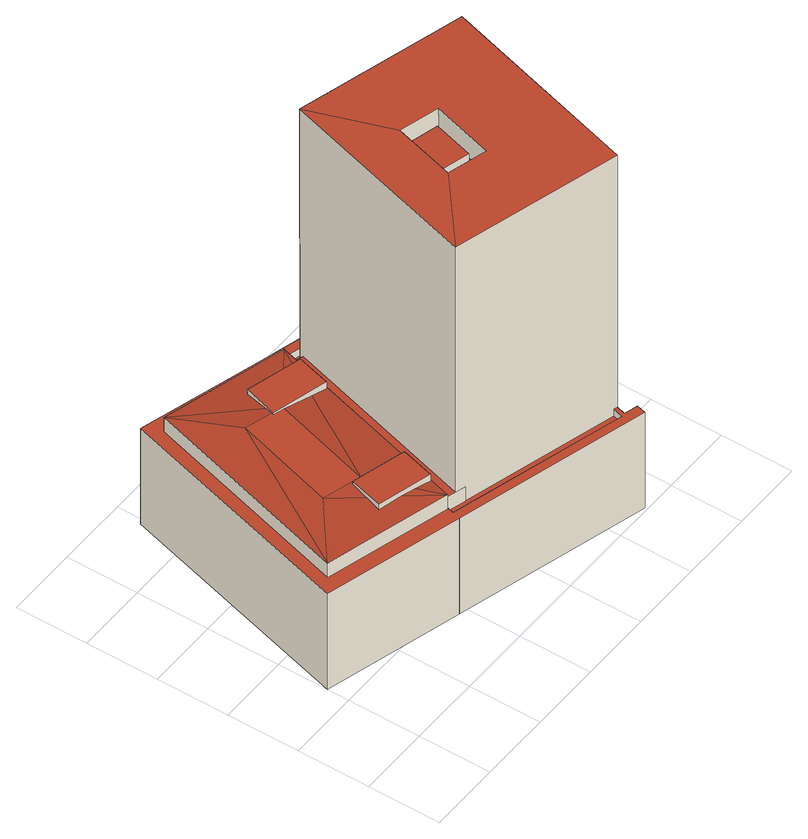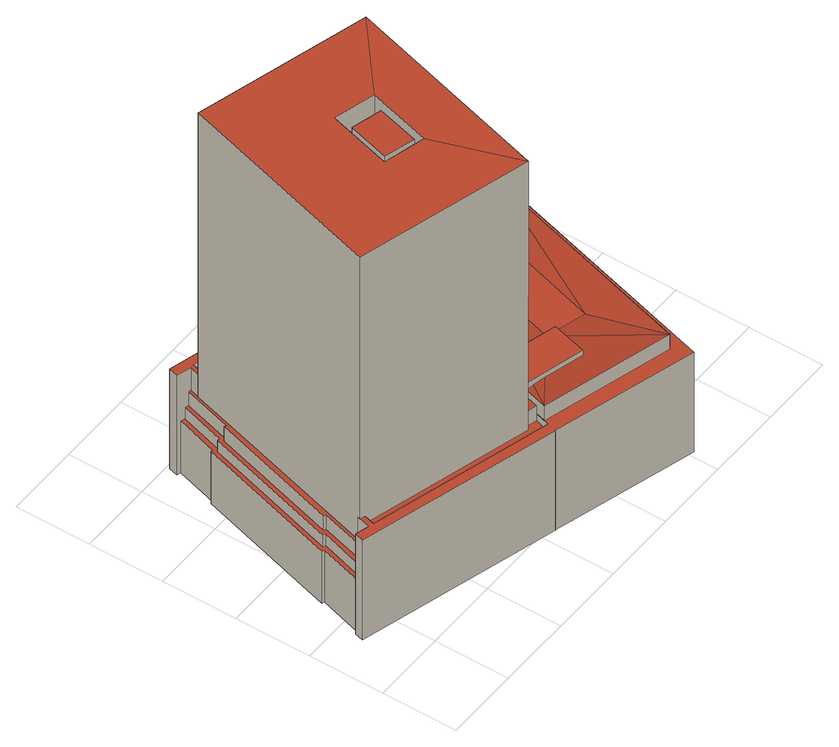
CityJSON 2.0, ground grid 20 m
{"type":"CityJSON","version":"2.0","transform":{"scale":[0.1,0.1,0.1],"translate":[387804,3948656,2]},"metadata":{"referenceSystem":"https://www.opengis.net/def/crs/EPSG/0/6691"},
"CityObjects":{
"building1":{"type":"Building","attributes":{"name":"第一生命館内郵便局","大字・町コード":"57","町・丁目コード":"1","13_区市町村コード_大字・町コード_町・丁目コード":"13101057001","地区計画":"大手町・丸の内・有楽町地区","荒川水系荒川洪水浸水想定区域（想定最大規模）.規模":"L2","荒川水系荒川洪水浸水想定区域（想定最大規模）.浸水ランク":"2","荒川水系荒川洪水浸水想定区域（想定最大規模）.浸水深":0.69,"荒川水系荒川洪水浸水想定区域（想定最大規模）.継続時間":0,"measuredHeight":114.7,"BuildingDetails.buildingRoofEdgeArea":6138.52,"BuildingDetails.districtsAndZonesType":"10","BuildingDetails.prefecture":"13","BuildingDetails.city":"13101","BuildingDetails.surveyYear":2016},"address":[{"country":"日本","locality":"東京都千代田区有楽町一丁目"}],"geometry":[{"type":"Solid","lod":"2","boundaries":[[[[0,1,2,3,4,5,6,7,8,9,10,11,12,13,14,15]],[[16,17,18,19,20,21,22,23,24,25,26,27,28,29]],[[30,31,32,33,34,35,36,37,38,39,40,41,42,43]],[[44,45,46,47,48,49,50,51,52,53,54]],[[55,56,57,58]],[[56,59,60,55,58,61,62,57]],[[63,64,65,66]],[[67,68,69,70,71,72]],[[73,74,71,70,75,76,69,68]],[[77,78,79,80,81,82]],[[83,84,85,86,87,88]],[[89,90,91,92,93,94]],[[95,96,97,98,99,100,101,102,103,104,105,106,107,108,109,110,111,112,113,114,115,116,117,118,119,120,121,122]],[[123,124,125,126,127,128]],[[129,130,131,128,127]],[[132,125,124]],[[133,134,123]],[[128,133,123]],[[135,134,133,136]],[[137,134,135,138,139]],[[140,141,142,131,130,143,144,132,124,137,145]],[[142,146,131]],[[145,137,139]],[[128,131,146,147,136,133]],[[148,149,150,151]],[[152,153,154,155]],[[27,26,8,7]],[[25,9,8,26]],[[9,25,24,10]],[[23,11,10,24]],[[12,11,23,22]],[[29,37,36,16]],[[16,36,35,17]],[[17,35,34,18]],[[33,19,18,34]],[[19,33,32,20]],[[31,21,20,32]],[[38,50,49,39]],[[39,49,48,40]],[[40,48,47,41]],[[41,47,46,42]],[[42,46,45,43]],[[43,45,44,30]],[[59,52,51,117,116,60]],[[72,71,74,58,57]],[[91,56,55,86,85,92]],[[67,72,57,62]],[[115,87,86,55,60,116]],[[73,68,67,62,61]],[[74,73,61,58]],[[56,91,90,81,80,103,102,53,52,59]],[[70,65,64,75]],[[75,64,63,76]],[[76,63,66,69]],[[69,66,65,70]],[[90,89,82,81]],[[92,85,84,112,93]],[[106,77,82,89,94,107]],[[96,95,2,1]],[[2,95,122,3]],[[4,3,122,121]],[[98,97,0,15]],[[0,97,96,1]],[[113,112,84,83]],[[78,77,106,105]],[[112,111,137,124,108,107,94,93]],[[109,108,124,123]],[[109,123,134,110]],[[111,110,134,137]],[[151,150,138,135,136,147]],[[145,139,138,150,149,140]],[[149,148,141,140]],[[141,148,151,147,146,142]],[[155,154,129,127,126]],[[143,130,129,154,153]],[[143,153,152,144]],[[125,132,144,152,155,126]],[[100,13,12,22,21,31,30,44,54,101]],[[99,14,13,100]],[[14,99,98,15]],[[79,78,105,104]],[[79,104,103,80]],[[53,102,101,54]],[[121,120,5,4]],[[119,6,5,120]],[[118,28,27,7,6,119]],[[37,29,28,118,117,51,50,38]],[[87,115,114,88]],[[88,114,113,83]]]],"semantics":{"surfaces":[{"type":"GroundSurface"},{"type":"RoofSurface"},{"type":"WallSurface"}],"values":[[0,1,1,1,1,1,1,1,1,1,1,1,1,1,1,1,1,1,1,1,1,1,1,1,1,1,2,2,2,2,2,2,2,2,2,2,2,2,2,2,2,2,2,2,2,2,2,2,2,2,2,2,2,2,2,2,2,2,2,2,2,2,2,2,2,2,2,2,2,2,2,2,2,2,2,2,2,2,2,2,2,2,2,2,2,2,2,2,2]]}}]}
},
"vertices":[
[377,156,5],[1,262,5],[187,925,5],[564,816,5],[563,816,5],[1092,666,5],[1085,642,5],[1078,644,5],[1045,529,5],[1051,527,5],[941,145,5],[935,147,5],[903,36,5],[913,33,5],[906,7,5],[378,156,5],[1062,628,169],[1031,522,169],[1038,520,169],[933,157,169],[927,159,169],[892,39,170],[903,36,170],[935,147,169],[941,145,169],[1051,527,169],[1045,529,169],[1078,644,169],[1049,652,169],[1043,633,169],[882,42,205],[892,39,205],[927,159,205],[933,157,205],[1038,520,205],[1031,522,205],[1062,628,205],[1043,633,205],[1041,623,205],[1048,620,205],[1018,514,205],[1024,512,205],[926,170,205],[919,172,205],[882,42,250],[919,172,250],[926,170,250],[1024,512,250],[1018,514,250],[1048,620,250],[1041,623,250],[1038,614,250],[884,69,250],[883,69,250],[876,44,250],[580,754,1148],[423,199,1148],[610,355,1148],[657,524,1148],[884,69,1148],[1041,623,1148],[767,494,1148],[720,324,1148],[736,474,1128],[655,496,1128],[625,384,1128],[705,362,1128],[720,324,1074],[729,356,1074],[705,362,1074],[625,384,1074],[618,386,1074],[610,355,1074],[767,494,1074],[657,524,1074],[655,496,1074],[736,474,1074],[392,207,297],[384,179,297],[865,43,297],[873,72,297],[451,191,297],[450,190,297],[557,791,297],[545,751,297],[577,742,297],[580,753,297],[1027,627,297],[1035,656,297],[450,190,343],[451,191,343],[423,199,343],[577,742,343],[545,751,343],[390,208,343],[187,925,320],[1,262,320],[377,156,320],[378,156,320],[906,7,320],[913,33,320],[876,44,320],[883,69,320],[873,72,320],[865,43,320],[384,179,320],[392,207,320],[390,208,320],[387,196,320],[45,293,320],[210,875,320],[552,778,320],[545,751,320],[557,791,320],[1035,656,320],[1027,627,320],[1041,623,320],[1038,614,320],[1049,652,320],[1085,642,320],[1092,666,320],[563,816,320],[564,816,320],[45,293,366],[387,196,366],[317,278,371],[252,295,371],[264,339,375],[198,415,381],[277,388,380],[307,380,380],[305,385,381],[356,267,371],[279,694,381],[210,875,366],[361,693,379],[355,672,381],[552,778,366],[379,759,372],[483,730,372],[531,717,366],[505,624,366],[463,636,371],[426,347,366],[401,255,366],[516,721,368],[384,657,381],[353,666,381],[505,624,387],[531,717,387],[379,759,387],[353,666,387],[401,255,387],[426,347,387],[277,388,387],[252,295,387]
]}
